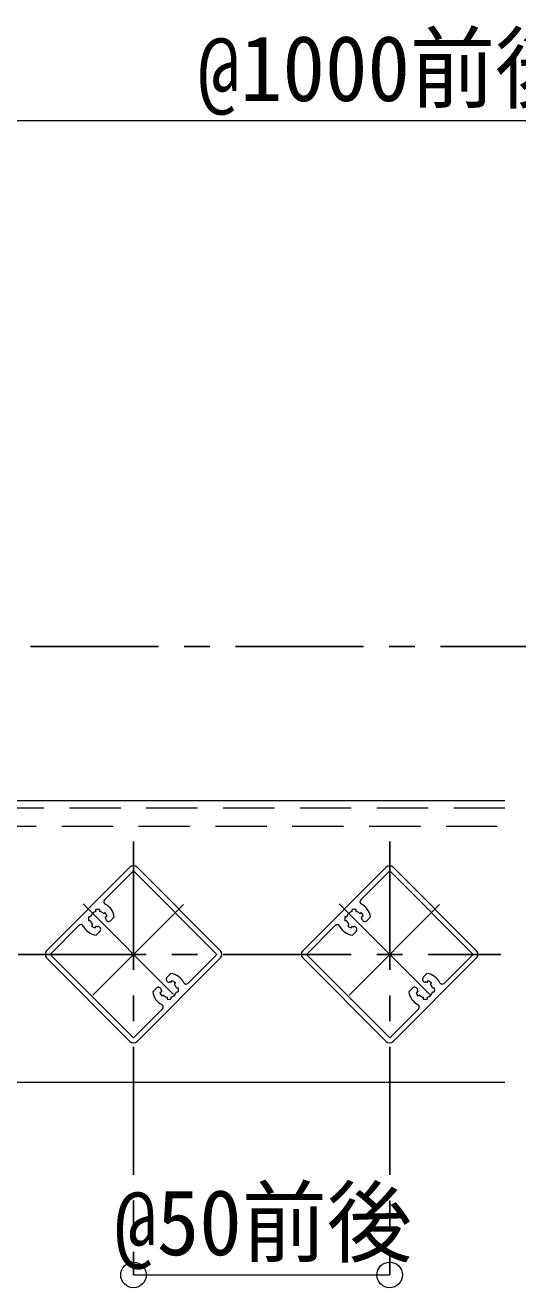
# Model space of a CAD drawing. Units: millimetres at full size, sheet at 1:5; details may follow other scales. Extents: x -1050 to 1050, y -742 to 742.
# Drawn here: x 601.9 to 698, y -376.8 to -130.7 of the extents above; entities that cross this region are included whole.
import ezdxf
from ezdxf.enums import TextEntityAlignment as Align

# ---------------------------------------------------------------- set-up
doc = ezdxf.new("R2010")
doc.units = ezdxf.units.MM
doc.header["$LTSCALE"] = 5
doc.linetypes.add('CHAIN1', pattern=[8, 5, -1, 1, -1])
doc.linetypes.add('DASHED2', pattern=[3, 2, -1])
doc.layers.add('0-0_通り芯', color=7, linetype='CHAIN1')
for name, color, linetype, lineweight in [('0-3_寸法', 54, 'Continuous', 20), ('0-4_手摺部材', 92, 'Continuous', 20), ('0-5_手すり子', 12, 'Continuous', 20)]:
    doc.layers.add(name, color=color, linetype=linetype, lineweight=lineweight)
doc.styles.add('ＭＳ ゴシック', font='')
doc.styles.get('ＭＳ ゴシック').set_extended_font_data('MS Gothic')

# ---------------------------------------------------------------- blocks, each defined once
blk = doc.blocks.new('dimension_origin')
at = {"color": 0, "linetype": 'Continuous', "lineweight": -2}
blk.add_circle((0, 0), 1.25, dxfattribs=at)

msp = doc.modelspace()

# ---------------------------------------------------------------- linework, layer by layer
at = {"layer": '0-0_通り芯'}
for p, q in [((827.913, -251.793), (-35.943, -251.793)), ((623.02, -289.793), (623.02, -374.293)), ((673.02, -289.793), (673.02, -374.293)), ((613.166, -301.938), (632.766, -321.539)), ((632.759, -302.054), (613.265, -321.548)), ((663.166, -301.938), (682.766, -321.539)), ((682.759, -302.054), (663.265, -321.548)), ((400.52, -311.793), (694.72, -311.793))]:
    msp.add_line(p, q, dxfattribs=at)
at = {"layer": '0-3_寸法'}
for p, q in [((798.02, -149.293), (548.02, -149.293)), ((623.02, -374.293), (673.02, -374.293))]:
    msp.add_line(p, q, dxfattribs=at)
at = {"layer": '0-4_手摺部材'}
for p, q in [((549.02, -281.793), (695.52, -281.793)), ((695.52, -336.793), (549.02, -336.793))]:
    msp.add_line(p, q, dxfattribs=at)
at = {"layer": '0-4_手摺部材', "linetype": 'DASHED2'}
for p, q in [((695.52, -283.293), (549.02, -283.293)), ((549.02, -286.793), (695.52, -286.793))]:
    msp.add_line(p, q, dxfattribs=at)
at = {"layer": '0-5_手すり子'}
for p, q in [((622.313, -294.822), (606.049, -311.086)), ((639.991, -311.086), (623.727, -294.822)), ((672.313, -294.822), (656.049, -311.086)), ((689.991, -311.086), (673.727, -294.822)), ((623.02, -295.529), (617.363, -301.186)), ((639.283, -311.793), (623.02, -295.529)), ((673.02, -295.529), (667.363, -301.186)), ((689.283, -311.793), (673.02, -295.529)), ((614.641, -304.475), (614.282, -304.475)), ((615.702, -303.414), (615.702, -303.054)), ((616.479, -303.414), (616.479, -303.054)), ((617.151, -303.803), (617.463, -303.623)), ((617.539, -304.475), (617.851, -304.295)), ((619.271, -304.511), (618.551, -305.231)), ((664.641, -304.475), (664.282, -304.475)), ((665.702, -303.414), (665.702, -303.054)), ((666.479, -303.414), (666.479, -303.054)), ((667.151, -303.803), (667.463, -303.623)), ((667.539, -304.475), (667.851, -304.295)), ((669.271, -304.511), (668.551, -305.231)), ((612.413, -306.136), (606.757, -311.793)), ((614.641, -305.252), (614.282, -305.252)), ((615.03, -305.924), (614.85, -306.236)), ((615.702, -306.312), (615.522, -306.624)), ((615.738, -308.044), (616.458, -307.324)), ((662.413, -306.136), (656.757, -311.793)), ((664.641, -305.252), (664.282, -305.252)), ((665.03, -305.924), (664.85, -306.236)), ((665.702, -306.312), (665.522, -306.624)), ((665.738, -308.044), (666.458, -307.324)), ((606.049, -312.5), (622.313, -328.764)), ((606.757, -311.793), (623.02, -328.056)), ((623.727, -328.764), (639.991, -312.5)), ((639.283, -311.793), (633.627, -317.45)), ((656.049, -312.5), (672.313, -328.764)), ((656.757, -311.793), (673.02, -328.056)), ((673.727, -328.764), (689.991, -312.5)), ((689.283, -311.793), (683.627, -317.45)), ((630.302, -315.542), (629.582, -316.262)), ((630.338, -317.274), (630.518, -316.962)), ((631.01, -317.662), (631.19, -317.35)), ((680.302, -315.542), (679.582, -316.262)), ((680.338, -317.274), (680.518, -316.962)), ((681.01, -317.662), (681.19, -317.35)), ((626.769, -319.075), (627.489, -318.355)), ((628.501, -319.111), (628.189, -319.291)), ((628.889, -319.783), (628.577, -319.963)), ((631.399, -318.334), (631.758, -318.334)), ((631.399, -319.111), (631.758, -319.111)), ((676.769, -319.075), (677.489, -318.355)), ((678.501, -319.111), (678.189, -319.291)), ((678.889, -319.783), (678.577, -319.963)), ((681.399, -318.334), (681.758, -318.334)), ((681.399, -319.111), (681.758, -319.111)), ((628.677, -322.4), (623.02, -328.056)), ((629.561, -320.171), (629.561, -320.531)), ((630.338, -320.171), (630.338, -320.531)), ((678.677, -322.4), (673.02, -328.056)), ((679.561, -320.171), (679.561, -320.531)), ((680.338, -320.171), (680.338, -320.531))]:
    msp.add_line(p, q, dxfattribs=at)
for centre, radius, start, end in [((623.02, -295.529), 1, 45, 135), ((673.02, -295.529), 1, 45, 135), ((617.717, -301.54), 0.5, 135, 243.92489), ((616.09, -304.863), 3.2, 6.31816, 63.92489), ((667.717, -301.54), 0.5, 135, 243.92489), ((666.09, -304.863), 3.2, 6.31816, 63.92489), ((616.09, -304.863), 1.85, 167.88668, 192.11399), ((616.09, -304.863), 1.5, 104.9994, 164.99893), ((616.09, -304.863), 1.85, 77.88601, 102.11332), ((616.09, -304.863), 1.5, 45.00057, 75), ((616.09, -304.863), 1.85, 17.8869, 42.11442), ((616.09, -304.863), 1.5, 0.83274, 15.00081), ((618.153, -304.833), 0.563, 180.83274, 315), ((666.09, -304.863), 1.85, 167.88668, 192.11399), ((666.09, -304.863), 1.5, 104.9994, 164.99893), ((666.09, -304.863), 1.85, 77.88601, 102.11332), ((666.09, -304.863), 1.5, 45.00057, 75), ((666.09, -304.863), 1.85, 17.8869, 42.11442), ((666.09, -304.863), 1.5, 0.83274, 15.00081), ((668.153, -304.833), 0.563, 180.83274, 315), ((612.767, -306.49), 0.5, 26.07511, 135), ((616.09, -304.863), 3.2, 206.07511, 263.68184), ((616.09, -304.863), 1.5, 195, 224.99943), ((616.09, -304.863), 1.85, 227.88558, 252.1131), ((616.09, -304.863), 1.5, 254.99919, 269.16726), ((616.06, -306.926), 0.563, 315, 89.16726), ((662.767, -306.49), 0.5, 26.07511, 135), ((666.09, -304.863), 3.2, 206.07511, 263.68184), ((666.09, -304.863), 1.5, 195, 224.99943), ((666.09, -304.863), 1.85, 227.88558, 252.1131), ((666.09, -304.863), 1.5, 254.99919, 269.16726), ((666.06, -306.926), 0.563, 315, 89.16726), ((606.757, -311.793), 1, 135, 225), ((639.283, -311.793), 1, 315, 45), ((656.757, -311.793), 1, 135, 225), ((689.283, -311.793), 1, 315, 45), ((629.98, -316.66), 0.563, 135, 269.16726), ((629.95, -318.723), 1.5, 74.99919, 89.16726), ((629.95, -318.723), 3.2, 26.07511, 83.68184), ((629.95, -318.723), 1.85, 47.88558, 72.1131), ((633.273, -317.096), 0.5, 206.07511, 315), ((679.98, -316.66), 0.563, 135, 269.16726), ((679.95, -318.723), 1.5, 74.99919, 89.16726), ((679.95, -318.723), 3.2, 26.07511, 83.68184), ((679.95, -318.723), 1.85, 47.88558, 72.1131), ((683.273, -317.096), 0.5, 206.07511, 315), ((629.95, -318.723), 3.2, 186.31816, 243.92489), ((627.887, -318.753), 0.563, 0.83274, 135), ((629.95, -318.723), 1.85, 197.8869, 222.11442), ((629.95, -318.723), 1.5, 180.83274, 195.00081), ((629.95, -318.723), 1.5, 225.00057, 255), ((629.95, -318.723), 1.5, 285.00107, 345.0006), ((629.95, -318.723), 1.5, 15, 44.99943), ((629.95, -318.723), 1.85, 347.88668, 12.11399), ((679.95, -318.723), 3.2, 186.31816, 243.92489), ((677.887, -318.753), 0.563, 0.83274, 135), ((679.95, -318.723), 1.85, 197.8869, 222.11442), ((679.95, -318.723), 1.5, 180.83274, 195.00081), ((679.95, -318.723), 1.5, 225.00057, 255), ((679.95, -318.723), 1.5, 285.00107, 345.0006), ((679.95, -318.723), 1.5, 15, 44.99943), ((679.95, -318.723), 1.85, 347.88668, 12.11399), ((628.323, -322.046), 0.5, 315, 63.92489), ((629.95, -318.723), 1.85, 257.88601, 282.11332), ((678.323, -322.046), 0.5, 315, 63.92489), ((679.95, -318.723), 1.85, 257.88601, 282.11332), ((623.02, -328.056), 1, 225, 315), ((673.02, -328.056), 1, 225, 315)]:
    msp.add_arc(centre, radius, start, end, dxfattribs=at)

# ---------------------------------------------------------------- block references
at = {"layer": '0-3_寸法', "xscale": 2, "yscale": 2, "rotation": 180}
msp.add_blockref('dimension_origin', (623.02, -374.293), dxfattribs=at)
at = {"layer": '0-3_寸法', "xscale": 2, "yscale": 2}
msp.add_blockref('dimension_origin', (673.02, -374.293), dxfattribs=at)

# ---------------------------------------------------------------- texts
at = {"layer": '0-3_寸法', "style": 'ＭＳ ゴシック', "width": 0.95}
for s, p in [('@1000前後', (635.52, -149.293)), ('@50前後', (619.27, -374.293))]:
    msp.add_text(s, height=12.83, dxfattribs=at).set_placement(p, align=Align.BOTTOM_LEFT)

doc.saveas('drawing.dxf')
